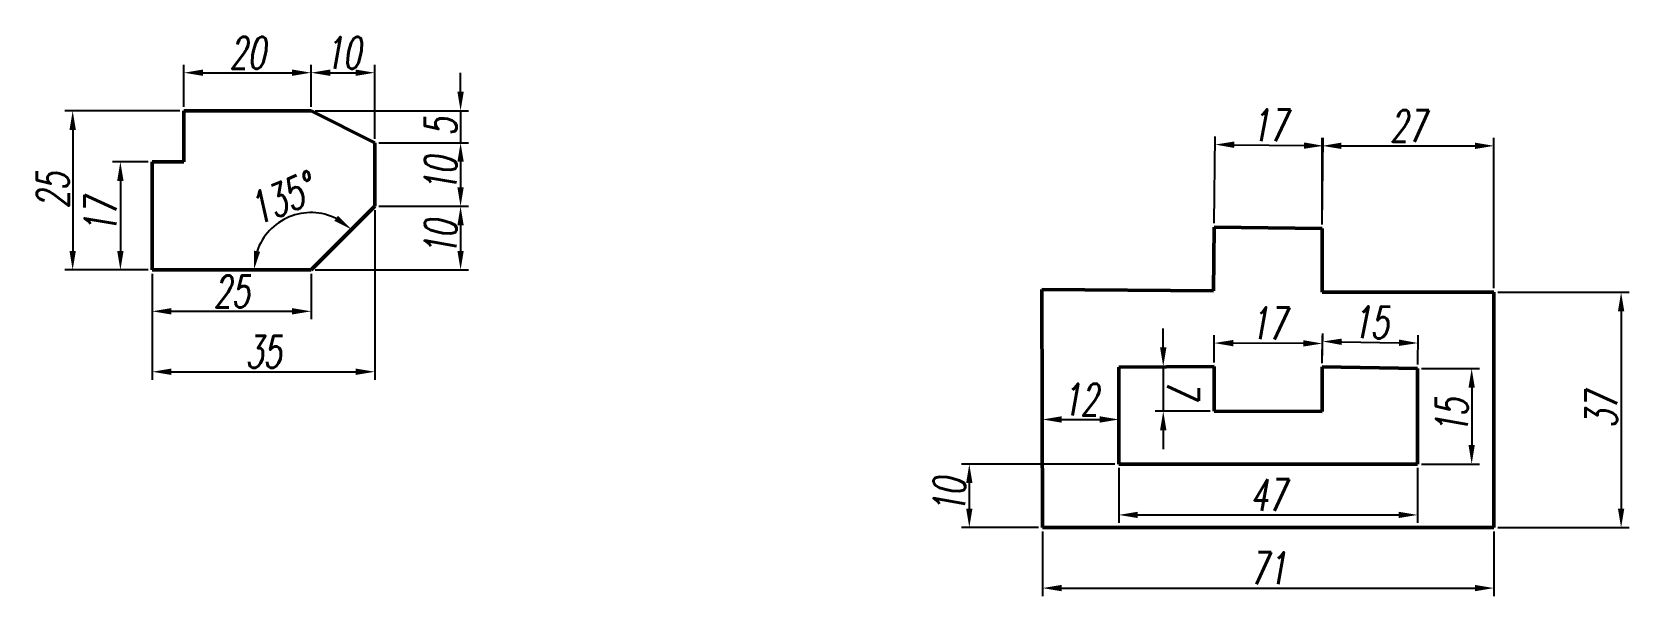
# Model space of a CAD drawing. Header units: millimetres. Extents: x 1 to 252, y 29 to 117.
import ezdxf

# ---------------------------------------------------------------- set-up
doc = ezdxf.new("R2010")
doc.units = ezdxf.units.MM
doc.layers.add('2粗实线', color=7, linetype='Continuous', lineweight=50)
doc.layers.add('5尺寸', color=5, linetype='Continuous')
doc.styles.add('dim', font='txt.shx', dxfattribs={"width": 0.66, "oblique": 10})
doc.dimstyles.new('jxzt', dxfattribs={"dimtxt": 5, "dimasz": 3, "dimexe": 1.25, "dimexo": 0.625, "dimtad": 1, "dimtoh": 1, "dimtxsty": 'dim', "dimcen": 2.5, "dimclrd": 256, "dimclre": 256, "dimclrt": 256, "dimadec": 0, "dimazin": 0, "dimtfac": 1, "dimtmove": 0, "dimatfit": 3, "dimfxl": 1, "dimlwd": -1, "dimlwe": -1, "dimarcsym": 0})

# ---------------------------------------------------------------- blocks, each defined once
blk = doc.blocks.new('*D2')
at = {"layer": '5尺寸', "transparency": 16777216}
for p, q in [((25, 105.625), (25, 112.25)), ((28, 111), (42, 111)), ((45, 105.625), (45, 112.25))]:
    blk.add_line(p, q, dxfattribs=at)
for points in [[(28, 111.5), (28, 110.5), (25, 111)], [(42, 111.5), (42, 110.5), (45, 111)]]:
    blk.add_solid(points, dxfattribs=at)
at = {"layer": 'Defpoints', "color": 0, "transparency": 16777216}
for p in [(45, 111), (25, 105), (45, 105)]:
    blk.add_point(p, dxfattribs=at)
at = {"layer": '5尺寸', "transparency": 16777216, "insert": (35, 114.125), "char_height": 5, "attachment_point": 5, "style": 'dim'}
blk.add_mtext('20', dxfattribs=at)
blk = doc.blocks.new('*D3')
at = {"layer": '5尺寸', "transparency": 16777216}
for p, q in [((45, 105.625), (45, 112.25)), ((48, 111), (52, 111)), ((55, 100.625), (55, 112.25))]:
    blk.add_line(p, q, dxfattribs=at)
for points in [[(48, 111.5), (48, 110.5), (45, 111)], [(52, 111.5), (52, 110.5), (55, 111)]]:
    blk.add_solid(points, dxfattribs=at)
at = {"layer": 'Defpoints', "color": 0, "transparency": 16777216}
for p in [(55, 111), (45, 105), (55, 100)]:
    blk.add_point(p, dxfattribs=at)
at = {"layer": '5尺寸', "transparency": 16777216, "insert": (50, 114.125), "char_height": 5, "attachment_point": 5, "style": 'dim'}
blk.add_mtext('10', dxfattribs=at)
blk = doc.blocks.new('*D4')
at = {"layer": '5尺寸', "transparency": 16777216}
for p, q in [((68.5, 108), (68.5, 111)), ((45.625, 105), (69.75, 105)), ((68.5, 105), (68.5, 100)), ((55.625, 100), (69.75, 100)), ((68.5, 97), (68.5, 94))]:
    blk.add_line(p, q, dxfattribs=at)
for points in [[(68, 108), (69, 108), (68.5, 105)], [(68, 97), (69, 97), (68.5, 100)]]:
    blk.add_solid(points, dxfattribs=at)
at = {"layer": 'Defpoints', "color": 0, "transparency": 16777216}
for p in [(45, 105), (55, 100), (68.5, 100)]:
    blk.add_point(p, dxfattribs=at)
at = {"layer": '5尺寸', "transparency": 16777216, "insert": (65.375, 102.5), "char_height": 5, "attachment_point": 5, "rotation": 90, "style": 'dim'}
blk.add_mtext('5', dxfattribs=at)
blk = doc.blocks.new('*D5')
at = {"layer": '5尺寸', "transparency": 16777216}
for p, q in [((55.625, 100), (69.75, 100)), ((68.5, 97), (68.5, 93)), ((55.625, 90), (69.75, 90))]:
    blk.add_line(p, q, dxfattribs=at)
for points in [[(68, 97), (69, 97), (68.5, 100)], [(68, 93), (69, 93), (68.5, 90)]]:
    blk.add_solid(points, dxfattribs=at)
at = {"layer": 'Defpoints', "color": 0, "transparency": 16777216}
for p in [(55, 100), (55, 90), (68.5, 90)]:
    blk.add_point(p, dxfattribs=at)
at = {"layer": '5尺寸', "transparency": 16777216, "insert": (65.375, 95), "char_height": 5, "attachment_point": 5, "rotation": 90, "style": 'dim'}
blk.add_mtext('10', dxfattribs=at)
blk = doc.blocks.new('*D6')
at = {"layer": '5尺寸', "transparency": 16777216}
for p, q in [((55.625, 90), (69.75, 90)), ((68.5, 87), (68.5, 83)), ((45.625, 80), (69.75, 80))]:
    blk.add_line(p, q, dxfattribs=at)
for points in [[(68, 87), (69, 87), (68.5, 90)], [(68, 83), (69, 83), (68.5, 80)]]:
    blk.add_solid(points, dxfattribs=at)
at = {"layer": 'Defpoints', "color": 0, "transparency": 16777216}
for p in [(55, 90), (45, 80), (68.5, 80)]:
    blk.add_point(p, dxfattribs=at)
at = {"layer": '5尺寸', "transparency": 16777216, "insert": (65.375, 85), "char_height": 5, "attachment_point": 5, "rotation": 90, "style": 'dim'}
blk.add_mtext('10', dxfattribs=at)
blk = doc.blocks.new('*D7')
at = {"layer": '5尺寸', "transparency": 16777216}
for p, q in [((20, 79.375), (20, 72.25)), ((45, 79.375), (45, 72.25)), ((23, 73.5), (42, 73.5))]:
    blk.add_line(p, q, dxfattribs=at)
for points in [[(23, 74), (23, 73), (20, 73.5)], [(42, 74), (42, 73), (45, 73.5)]]:
    blk.add_solid(points, dxfattribs=at)
at = {"layer": 'Defpoints', "color": 0, "transparency": 16777216}
for p in [(20, 80), (45, 80), (45, 73.5)]:
    blk.add_point(p, dxfattribs=at)
at = {"layer": '5尺寸', "transparency": 16777216, "insert": (32.5, 76.625), "char_height": 5, "attachment_point": 5, "style": 'dim'}
blk.add_mtext('25', dxfattribs=at)
blk = doc.blocks.new('*D8')
at = {"layer": '5尺寸', "transparency": 16777216}
for p, q in [((55, 89.375), (55, 62.75)), ((20, 79.375), (20, 62.75)), ((23, 64), (52, 64))]:
    blk.add_line(p, q, dxfattribs=at)
for points in [[(23, 64.5), (23, 63.5), (20, 64)], [(52, 64.5), (52, 63.5), (55, 64)]]:
    blk.add_solid(points, dxfattribs=at)
at = {"layer": 'Defpoints', "color": 0, "transparency": 16777216}
for p in [(55, 90), (20, 80), (55, 64)]:
    blk.add_point(p, dxfattribs=at)
at = {"layer": '5尺寸', "transparency": 16777216, "insert": (37.5, 67.125), "char_height": 5, "attachment_point": 5, "style": 'dim'}
blk.add_mtext('35', dxfattribs=at)
blk = doc.blocks.new('*D9')
at = {"layer": '5尺寸', "transparency": 16777216}
for p, q in [((19.375, 97), (13.75, 97)), ((15, 94), (15, 83)), ((19.375, 80), (13.75, 80))]:
    blk.add_line(p, q, dxfattribs=at)
for points in [[(14.5, 94), (15.5, 94), (15, 97)], [(14.5, 83), (15.5, 83), (15, 80)]]:
    blk.add_solid(points, dxfattribs=at)
at = {"layer": 'Defpoints', "color": 0, "transparency": 16777216}
for p in [(20, 97), (15, 80), (20, 80)]:
    blk.add_point(p, dxfattribs=at)
at = {"layer": '5尺寸', "transparency": 16777216, "insert": (11.875, 88.5), "char_height": 5, "attachment_point": 5, "rotation": 90, "style": 'dim'}
blk.add_mtext('17', dxfattribs=at)
blk = doc.blocks.new('*D10')
at = {"layer": '5尺寸', "transparency": 16777216}
for p, q in [((24.375, 105), (6.25, 105)), ((7.5, 102), (7.5, 83)), ((19.375, 80), (6.25, 80))]:
    blk.add_line(p, q, dxfattribs=at)
for points in [[(7, 102), (8, 102), (7.5, 105)], [(7, 83), (8, 83), (7.5, 80)]]:
    blk.add_solid(points, dxfattribs=at)
at = {"layer": 'Defpoints', "color": 0, "transparency": 16777216}
for p in [(25, 105), (7.5, 80), (20, 80)]:
    blk.add_point(p, dxfattribs=at)
at = {"layer": '5尺寸', "transparency": 16777216, "insert": (4.375, 92.5), "char_height": 5, "attachment_point": 5, "rotation": 90, "style": 'dim'}
blk.add_mtext('25', dxfattribs=at)
blk = doc.blocks.new('*D11')
at = {"layer": '5尺寸', "transparency": 16777216}
for p, q in [((187.01, 87.33), (187.17, 100.96)), ((204.01, 87.12), (204.17, 100.76)), ((190.16, 99.68), (201.16, 99.55))]:
    blk.add_line(p, q, dxfattribs=at)
for points in [[(190.16, 100.18), (190.15, 99.18), (187.16, 99.71)], [(201.16, 100.05), (201.15, 99.05), (204.16, 99.51)]]:
    blk.add_solid(points, dxfattribs=at)
at = {"layer": 'Defpoints', "color": 0, "transparency": 16777216}
for p in [(204.16, 99.51), (187, 86.7), (204, 86.5)]:
    blk.add_point(p, dxfattribs=at)
at = {"layer": '5尺寸', "transparency": 16777216, "insert": (195.7, 102.74), "char_height": 5, "attachment_point": 5, "rotation": 359.3097, "style": 'dim'}
blk.add_mtext('17', dxfattribs=at)
blk = doc.blocks.new('*D12')
at = {"layer": '5尺寸', "transparency": 16777216}
for p, q in [((204, 87.12), (204, 100.76)), ((231, 77.12), (231, 100.76)), ((207, 99.51), (228, 99.51))]:
    blk.add_line(p, q, dxfattribs=at)
for points in [[(207, 100.01), (207, 99.01), (204, 99.51)], [(228, 100.01), (228, 99.01), (231, 99.51)]]:
    blk.add_solid(points, dxfattribs=at)
at = {"layer": 'Defpoints', "color": 0, "transparency": 16777216}
for p in [(231, 99.51), (204, 86.5), (231, 76.5)]:
    blk.add_point(p, dxfattribs=at)
at = {"layer": '5尺寸', "transparency": 16777216, "insert": (217.5, 102.64), "char_height": 5, "attachment_point": 5, "style": 'dim'}
blk.add_mtext('27', dxfattribs=at)
blk = doc.blocks.new('*D13')
at = {"layer": '5尺寸', "transparency": 16777216}
for p, q in [((231.625, 76.5), (252.25, 76.5)), ((251, 73.5), (251, 42.5)), ((231.625, 39.5), (252.25, 39.5))]:
    blk.add_line(p, q, dxfattribs=at)
for points in [[(250.5, 73.5), (251.5, 73.5), (251, 76.5)], [(250.5, 42.5), (251.5, 42.5), (251, 39.5)]]:
    blk.add_solid(points, dxfattribs=at)
at = {"layer": 'Defpoints', "color": 0, "transparency": 16777216}
for p in [(231, 76.5), (231, 39.5), (251, 39.5)]:
    blk.add_point(p, dxfattribs=at)
at = {"layer": '5尺寸', "transparency": 16777216, "insert": (247.875, 58), "char_height": 5, "attachment_point": 5, "rotation": 90, "style": 'dim'}
blk.add_mtext('37', dxfattribs=at)
blk = doc.blocks.new('*D14')
at = {"layer": '5尺寸', "transparency": 16777216}
for p, q in [((219.625, 64.5), (228.75, 64.5)), ((227.5, 61.5), (227.5, 52.5)), ((219.625, 49.5), (228.75, 49.5))]:
    blk.add_line(p, q, dxfattribs=at)
for points in [[(227, 61.5), (228, 61.5), (227.5, 64.5)], [(227, 52.5), (228, 52.5), (227.5, 49.5)]]:
    blk.add_solid(points, dxfattribs=at)
at = {"layer": 'Defpoints', "color": 0, "transparency": 16777216}
for p in [(219, 64.5), (219, 49.5), (227.5, 49.5)]:
    blk.add_point(p, dxfattribs=at)
at = {"layer": '5尺寸', "transparency": 16777216, "insert": (224.375, 57), "char_height": 5, "attachment_point": 5, "rotation": 90, "style": 'dim'}
blk.add_mtext('15', dxfattribs=at)
blk = doc.blocks.new('*D15')
at = {"layer": '5尺寸', "transparency": 16777216}
for p, q in [((160, 38.875), (160, 28.75)), ((231, 38.875), (231, 28.75)), ((163, 30), (228, 30))]:
    blk.add_line(p, q, dxfattribs=at)
for points in [[(163, 30.5), (163, 29.5), (160, 30)], [(228, 30.5), (228, 29.5), (231, 30)]]:
    blk.add_solid(points, dxfattribs=at)
at = {"layer": 'Defpoints', "color": 0, "transparency": 16777216}
for p in [(160, 39.5), (231, 39.5), (231, 30)]:
    blk.add_point(p, dxfattribs=at)
at = {"layer": '5尺寸', "transparency": 16777216, "insert": (195.5, 33.125), "char_height": 5, "attachment_point": 5, "style": 'dim'}
blk.add_mtext('71', dxfattribs=at)
blk = doc.blocks.new('*D17')
at = {"layer": '5尺寸', "transparency": 16777216}
for p, q in [((204.01, 65.37), (204.09, 70.01)), ((207.07, 68.71), (216.07, 68.56)), ((219.01, 65.12), (219.09, 69.76))]:
    blk.add_line(p, q, dxfattribs=at)
for points in [[(207.08, 69.21), (207.06, 68.21), (204.07, 68.76)], [(216.08, 69.06), (216.06, 68.06), (219.07, 68.51)]]:
    blk.add_solid(points, dxfattribs=at)
at = {"layer": 'Defpoints', "color": 0, "transparency": 16777216}
for p in [(219.07, 68.51), (204, 64.75), (219, 64.5)]:
    blk.add_point(p, dxfattribs=at)
at = {"layer": '5尺寸', "transparency": 16777216, "insert": (211.62, 71.76), "char_height": 5, "attachment_point": 5, "rotation": 359.0452, "style": 'dim'}
blk.add_mtext('15', dxfattribs=at)
blk = doc.blocks.new('*D18')
at = {"layer": '5尺寸', "transparency": 16777216}
for p, q in [((187, 65.45), (187.02, 69.76)), ((201.02, 68.46), (190.02, 68.5)), ((204, 65.37), (204.02, 69.69))]:
    blk.add_line(p, q, dxfattribs=at)
for points in [[(190.02, 69), (190.02, 68), (187.02, 68.51)], [(201.02, 68.96), (201.02, 67.96), (204.02, 68.44)]]:
    blk.add_solid(points, dxfattribs=at)
at = {"layer": 'Defpoints', "color": 0, "transparency": 16777216}
for p in [(187.02, 68.51), (187, 64.82), (204, 64.75)]:
    blk.add_point(p, dxfattribs=at)
at = {"layer": '5尺寸', "transparency": 16777216, "insert": (195.53, 71.6), "char_height": 5, "attachment_point": 5, "rotation": 359.7612, "style": 'dim'}
blk.add_mtext('17', dxfattribs=at)
blk = doc.blocks.new('*D19')
at = {"layer": '5尺寸', "transparency": 16777216}
for p, q in [((179, 67.82), (179, 70.82)), ((186.38, 64.82), (177.75, 64.82)), ((179, 64.82), (179, 57.82)), ((186.38, 57.82), (177.75, 57.82)), ((179, 54.82), (179, 51.82))]:
    blk.add_line(p, q, dxfattribs=at)
for points in [[(179.5, 67.82), (178.5, 67.82), (179, 64.82)], [(179.5, 54.82), (178.5, 54.82), (179, 57.82)]]:
    blk.add_solid(points, dxfattribs=at)
at = {"layer": 'Defpoints', "color": 0, "transparency": 16777216}
for p in [(187, 64.82), (179, 57.82), (187, 57.82)]:
    blk.add_point(p, dxfattribs=at)
at = {"layer": '5尺寸', "transparency": 16777216, "insert": (182.12, 61.32), "char_height": 5, "attachment_point": 5, "rotation": 270.0026, "style": 'dim'}
blk.add_mtext('7', dxfattribs=at)
blk = doc.blocks.new('*D20')
at = {"layer": '5尺寸', "transparency": 16777216}
for p, q in [((171.375, 49.5), (147.25, 49.5)), ((148.5, 46.5), (148.5, 42.5)), ((159.375, 39.5), (147.25, 39.5))]:
    blk.add_line(p, q, dxfattribs=at)
for points in [[(148, 46.5), (149, 46.5), (148.5, 49.5)], [(148, 42.5), (149, 42.5), (148.5, 39.5)]]:
    blk.add_solid(points, dxfattribs=at)
at = {"layer": 'Defpoints', "color": 0, "transparency": 16777216}
for p in [(172, 49.5), (148.5, 39.5), (160, 39.5)]:
    blk.add_point(p, dxfattribs=at)
at = {"layer": '5尺寸', "transparency": 16777216, "insert": (145.375, 44.5), "char_height": 5, "attachment_point": 5, "rotation": 90, "style": 'dim'}
blk.add_mtext('10', dxfattribs=at)
blk = doc.blocks.new('*D21')
at = {"layer": '5尺寸', "transparency": 16777216}
for p, q in [((160, 40.125), (160, 57.75)), ((163, 56.5), (169, 56.5)), ((172, 50.125), (172, 57.75))]:
    blk.add_line(p, q, dxfattribs=at)
for points in [[(163, 57), (163, 56), (160, 56.5)], [(169, 57), (169, 56), (172, 56.5)]]:
    blk.add_solid(points, dxfattribs=at)
at = {"layer": 'Defpoints', "color": 0, "transparency": 16777216}
for p in [(172, 56.5), (172, 49.5), (160, 39.5)]:
    blk.add_point(p, dxfattribs=at)
at = {"layer": '5尺寸', "transparency": 16777216, "insert": (166, 59.625), "char_height": 5, "attachment_point": 5, "style": 'dim'}
blk.add_mtext('12', dxfattribs=at)
blk = doc.blocks.new('*D22')
at = {"layer": '5尺寸', "transparency": 16777216}
for p, q in [((172, 48.875), (172, 40.25)), ((219, 48.875), (219, 40.25)), ((175, 41.5), (216, 41.5))]:
    blk.add_line(p, q, dxfattribs=at)
for points in [[(175, 42), (175, 41), (172, 41.5)], [(216, 42), (216, 41), (219, 41.5)]]:
    blk.add_solid(points, dxfattribs=at)
at = {"layer": 'Defpoints', "color": 0, "transparency": 16777216}
for p in [(172, 49.5), (219, 49.5), (219, 41.5)]:
    blk.add_point(p, dxfattribs=at)
at = {"layer": '5尺寸', "transparency": 16777216, "insert": (195.5, 44.625), "char_height": 5, "attachment_point": 5, "style": 'dim'}
blk.add_mtext('47', dxfattribs=at)
blk = doc.blocks.new('*D23')
at = {"layer": '5尺寸', "transparency": 16777216}
blk.add_arc((45, 80), 9.01, 64.1583, 160.8417, dxfattribs=at)
for points in [[(49.22, 88.52), (48.64, 87.71), (51.37, 86.37)], [(36.98, 82.87), (35.99, 83.04), (35.99, 80)]]:
    blk.add_solid(points, dxfattribs=at)
at = {"layer": 'Defpoints', "color": 0, "transparency": 16777216}
for p in [(45, 89.01), (55, 90), (20, 80), (45, 80), (45, 80)]:
    blk.add_point(p, dxfattribs=at)
at = {"layer": '5尺寸', "transparency": 16777216, "insert": (40.35, 91.21), "char_height": 5, "attachment_point": 5, "rotation": 22.5, "style": 'dim'}
blk.add_mtext('135°', dxfattribs=at)

msp = doc.modelspace()

# ---------------------------------------------------------------- linework, layer by layer
at = {"layer": '2粗实线'}
for p, q in [((45, 105), (25, 105)), ((25, 105), (25, 97)), ((55, 100), (45, 105)), ((55, 90), (55, 100)), ((25, 97), (20, 97)), ((20, 97), (20, 80)), ((45, 80), (55, 90)), ((187.001, 86.705), (186.885, 76.705)), ((204, 86.5), (187.001, 86.705)), ((204, 76.5), (204, 86.5)), ((20, 80), (45, 80)), ((186.885, 76.705), (159.886, 76.91)), ((159.886, 76.91), (160, 39.5)), ((231, 76.5), (204, 76.5)), ((231, 39.5), (231, 76.5)), ((172.002, 64.736), (172, 49.5)), ((187.002, 64.821), (172.002, 64.736)), ((187.002, 57.821), (187.002, 64.821)), ((219, 64.5), (204.002, 64.75)), ((204.002, 64.75), (204.002, 57.75)), ((219, 49.5), (219, 64.5)), ((204.002, 57.75), (187.002, 57.821)), ((172, 49.5), (219, 49.5)), ((160, 39.5), (231, 39.5))]:
    msp.add_line(p, q, dxfattribs=at)

# ---------------------------------------------------------------- dimensions: what is measured, and where the dimension line sits
at = {"layer": '5尺寸'}
for base, p1, p2, picture, middle in [((45, 111), (25, 105), (45, 105), '*D2', (35, 114.125)), ((55, 111), (45, 105), (55, 100), '*D3', (50, 114.125)), ((231, 99.51), (204, 86.5), (231, 76.5), '*D12', (217.5, 102.635)), ((55, 64), (20, 80), (55, 90), '*D8', (37.5, 67.125)), ((45, 73.5), (20, 80), (45, 80), '*D7', (32.5, 76.625)), ((172, 56.5), (160, 39.5), (172, 49.5), '*D21', (166, 59.625)), ((219, 41.5), (172, 49.5), (219, 49.5), '*D22', (195.5, 44.625)), ((231, 30), (160, 39.5), (231, 39.5), '*D15', (195.5, 33.125))]:
    dim = msp.add_linear_dim(base=base, p1=p1, p2=p2, dimstyle='jxzt', dxfattribs=at)
    dim.commit()
    dim.dimension.update_dxf_attribs({"geometry": picture, "text_midpoint": middle})
for base, p1, p2, picture, middle in [((68.5, 100), (45, 105), (55, 100), '*D4', (65.375, 102.5)), ((7.5, 80), (25, 105), (20, 80), '*D10', (4.375, 92.5)), ((68.5, 90), (55, 100), (55, 90), '*D5', (65.375, 95)), ((15, 80), (20, 97), (20, 80), '*D9', (11.875, 88.5)), ((68.5, 80), (55, 90), (45, 80), '*D6', (65.375, 85)), ((251, 39.5), (231, 76.5), (231, 39.5), '*D13', (247.875, 58)), ((227.5, 49.5), (219, 64.5), (219, 49.5), '*D14', (224.375, 57)), ((148.5, 39.5), (172, 49.5), (160, 39.5), '*D20', (145.375, 44.5))]:
    dim = msp.add_linear_dim(base=base, p1=p1, p2=p2, angle=90, dimstyle='jxzt', dxfattribs=at)
    dim.commit()
    dim.dimension.update_dxf_attribs({"geometry": picture, "text_midpoint": middle})
for p1, p2, distance, picture, middle in [((187.001, 86.705), (204, 86.5), 13.011, '*D11', (195.695, 102.737)), ((204.002, 64.75), (187.002, 64.821), -3.694, '*D18', (195.53, 71.604)), ((204.002, 64.75), (219, 64.5), 4.008, '*D17', (211.62, 71.757)), ((187.002, 64.821), (187.002, 57.821), -8.002, '*D19', (182.125, 61.321))]:
    dim = msp.add_aligned_dim(p1=p1, p2=p2, distance=distance, dimstyle='jxzt', dxfattribs=at)
    dim.commit()
    dim.dimension.update_dxf_attribs({"geometry": picture, "text_midpoint": middle})
dim = msp.add_angular_dim_2l(base=(45, 89.014), line1=((45, 80), (55, 90)), line2=((20, 80), (45, 80)), dimstyle='jxzt', dxfattribs=at)
dim.commit()
dim.dimension.update_dxf_attribs({"geometry": '*D23', "text_midpoint": (40.355, 91.215)})

doc.saveas('drawing.dxf')
